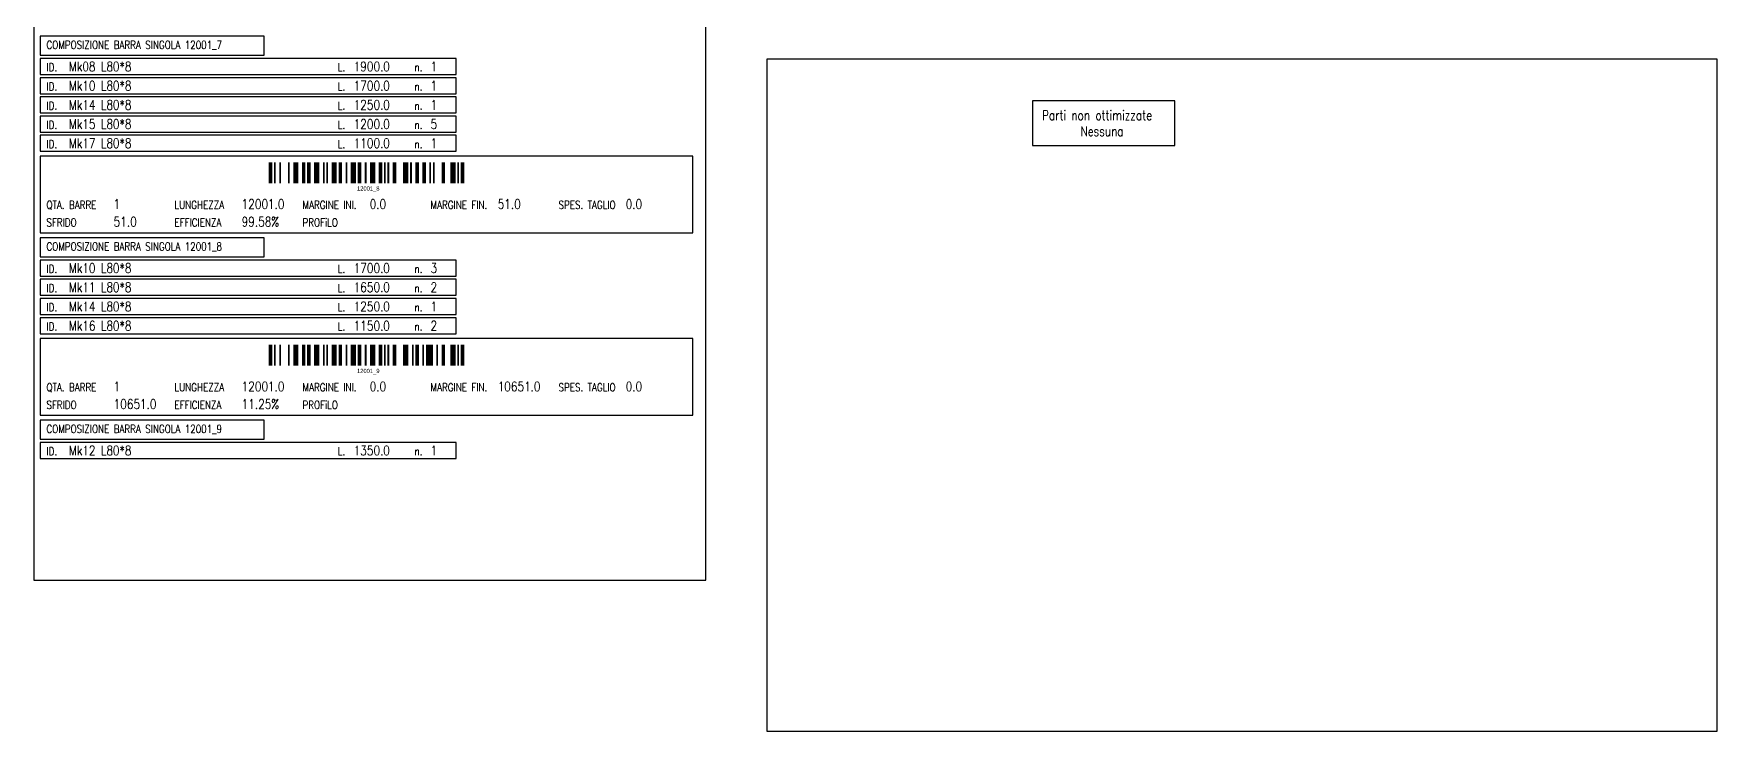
# Model space of a CAD drawing. Header units: millimetres. Extents: x -56 to 421004, y -1 to 91234.
# Drawn here: x 282855 to 313356, y 53453 to 66091 of the extents above; entities that cross this region are included whole.
import ezdxf
from ezdxf.enums import TextEntityAlignment as Align

# ---------------------------------------------------------------- set-up
doc = ezdxf.new("R2010")
doc.units = ezdxf.units.MM
doc.styles.add('EasyCutStyle', font='romans.shx', dxfattribs={"width": 0.8})

# ---------------------------------------------------------------- blocks, each defined once
blk = doc.blocks.new('BARCODE128_12001_8')
at = {"linetype": 'Continuous'}
for points, const_width in [([(1, 0), (1, 12)], 2), ([(3.5, 0), (3.5, 12)], 1), ([(6.5, 0), (6.5, 12)], 1), ([(11.5, 0), (11.5, 12)], 1), ([(15.5, 0), (15.5, 12)], 3), ([(20, 0), (20, 12)], 2), ([(23, 0), (23, 12)], 2), ([(27.5, 0), (27.5, 12)], 3), ([(31.5, 0), (31.5, 12)], 1), ([(33.5, 0), (33.5, 12)], 1), ([(37.5, 0), (37.5, 12)], 3), ([(41, 0), (41, 12)], 2), ([(44.5, 0), (44.5, 12)], 1), ([(48.5, 0), (48.5, 12)], 3), ([(52, 0), (52, 12)], 2), ([(55.5, 0), (55.5, 12)], 1), ([(59.5, 0), (59.5, 12)], 3), ([(64, 0), (64, 12)], 2), ([(66.5, 0), (66.5, 12)], 1), ([(68.5, 0), (68.5, 12)], 1), ([(72, 0), (72, 12)], 2), ([(78.5, 0), (78.5, 12)], 3), ([(81.5, 0), (81.5, 12)], 1), ([(85, 0), (85, 12)], 2), ([(89, 0), (89, 12)], 2), ([(92.5, 0), (92.5, 12)], 1), ([(94.5, 0), (94.5, 12)], 1), ([(100, 0), (100, 12)], 2), ([(105.5, 0), (105.5, 12)], 3), ([(108.5, 0), (108.5, 12)], 1), ([(111, 0), (111, 12)], 2)]:
    blk.add_lwpolyline(points, dxfattribs=dict(at, const_width=const_width))
blk.add_text('12001_8', height=2.4).set_placement((57, -4.2), align=Align.CENTER)
blk = doc.blocks.new('BARCODE128_12001_9')
at = {"linetype": 'Continuous'}
for points, const_width in [([(1, 0), (1, 12)], 2), ([(3.5, 0), (3.5, 12)], 1), ([(6.5, 0), (6.5, 12)], 1), ([(11.5, 0), (11.5, 12)], 1), ([(15.5, 0), (15.5, 12)], 3), ([(20, 0), (20, 12)], 2), ([(23, 0), (23, 12)], 2), ([(27.5, 0), (27.5, 12)], 3), ([(31.5, 0), (31.5, 12)], 1), ([(33.5, 0), (33.5, 12)], 1), ([(37.5, 0), (37.5, 12)], 3), ([(41, 0), (41, 12)], 2), ([(44.5, 0), (44.5, 12)], 1), ([(48.5, 0), (48.5, 12)], 3), ([(52, 0), (52, 12)], 2), ([(55.5, 0), (55.5, 12)], 1), ([(59.5, 0), (59.5, 12)], 3), ([(64, 0), (64, 12)], 2), ([(66.5, 0), (66.5, 12)], 1), ([(68.5, 0), (68.5, 12)], 1), ([(72, 0), (72, 12)], 2), ([(78.5, 0), (78.5, 12)], 3), ([(82.5, 0), (82.5, 12)], 1), ([(85, 0), (85, 12)], 2), ([(88.5, 0), (88.5, 12)], 1), ([(92, 0), (92, 12)], 4), ([(96.5, 0), (96.5, 12)], 1), ([(100, 0), (100, 12)], 2), ([(105.5, 0), (105.5, 12)], 3), ([(108.5, 0), (108.5, 12)], 1), ([(111, 0), (111, 12)], 2)]:
    blk.add_lwpolyline(points, dxfattribs=dict(at, const_width=const_width))
blk.add_text('12001_9', height=2.4).set_placement((57, -4.2), align=Align.CENTER)

msp = doc.modelspace()

# ---------------------------------------------------------------- linework, layer by layer
at = {"color": 5}
for points in [[(282855.31, 56191.58), (295030.22, 56191.58), (295030.22, 73410.39), (282855.31, 73410.39)], [(282971.26, 65699.61), (287029.56, 65699.61), (287029.56, 66047.47), (282971.26, 66047.47)], [(282971.26, 65351.76), (290508.11, 65351.76), (290508.11, 65641.64), (282971.26, 65641.64)], [(296137.32, 53452.63), (313356.13, 53452.63), (313356.13, 65627.55), (296137.32, 65627.55)], [(282971.26, 65003.9), (290508.11, 65003.9), (290508.11, 65293.78), (282971.26, 65293.78)], [(282971.26, 64656.05), (290508.11, 64656.05), (290508.11, 64945.93), (282971.26, 64945.93)], [(282971.26, 64308.19), (290508.11, 64308.19), (290508.11, 64598.07), (282971.26, 64598.07)], [(282971.26, 63960.34), (290508.11, 63960.34), (290508.11, 64250.22), (282971.26, 64250.22)], [(282971.26, 62481.96), (294798.32, 62481.96), (294798.32, 63873.37), (282971.26, 63873.37)], [(282971.26, 62047.14), (287029.56, 62047.14), (287029.56, 62394.99), (282971.26, 62394.99)], [(282971.26, 61699.28), (290508.11, 61699.28), (290508.11, 61989.16), (282971.26, 61989.16)], [(282971.26, 61351.43), (290508.11, 61351.43), (290508.11, 61641.31), (282971.26, 61641.31)], [(282971.26, 61003.57), (290508.11, 61003.57), (290508.11, 61293.45), (282971.26, 61293.45)], [(282971.26, 60655.72), (290508.11, 60655.72), (290508.11, 60945.6), (282971.26, 60945.6)], [(282971.26, 59177.33), (294798.32, 59177.33), (294798.32, 60568.75), (282971.26, 60568.75)], [(282971.26, 58742.52), (287029.56, 58742.52), (287029.56, 59090.37), (282971.26, 59090.37)], [(282971.26, 58394.66), (290508.11, 58394.66), (290508.11, 58684.54), (282971.26, 58684.54)]]:
    msp.add_lwpolyline(points, close=True, dxfattribs=at)

# ---------------------------------------------------------------- block references
at = {"xscale": 31.62316363636637, "yscale": 31.62316363636637, "zscale": 31.62316363636364}
for name, p in [('BARCODE128_12001_8', (287113.89, 63381.11)), ('BARCODE128_12001_9', (287113.89, 60076.49))]:
    msp.add_blockref(name, p, dxfattribs=at)

# ---------------------------------------------------------------- texts
at = {"color": 2, "style": 'EasyCutStyle', "width": 0.8}
for s, p in [('COMPOSIZIONE BARRA SINGOLA 12001_7', (283087.21, 65815.56)), ('COMPOSIZIONE BARRA SINGOLA 12001_8', (283087.21, 62163.09)), ('COMPOSIZIONE BARRA SINGOLA 12001_9', (283087.21, 58858.47))]:
    msp.add_text(s, height=144.9395, dxfattribs=at).set_placement(p)
at = {"color": 3, "style": 'EasyCutStyle', "width": 0.8}
for s, height, p in [('Mk08 L80*8', 173.927, (283493.04, 65409.73)), ('1900.0', 173.927, (288652.89, 65409.73)), ('1', 173.93, (290044.31, 65409.73)), ('Mk10 L80*8', 173.927, (283493.04, 65061.88)), ('1700.0', 173.927, (288652.89, 65061.88)), ('1', 173.93, (290044.31, 65061.88)), ('Mk14 L80*8', 173.927, (283493.04, 64714.02)), ('1250.0', 173.927, (288652.89, 64714.02)), ('1', 173.93, (290044.31, 64714.02)), ('Mk15 L80*8', 173.927, (283493.04, 64366.17)), ('1200.0', 173.927, (288652.89, 64366.17)), ('5', 173.93, (290044.31, 64366.17)), ('Mk17 L80*8', 173.927, (283493.04, 64018.31)), ('1100.0', 173.927, (288652.89, 64018.31)), ('1', 173.93, (290044.31, 64018.31)), ('1', 173.93, (284304.7, 62916.77)), ('12001.0', 173.927, (286623.73, 62916.77)), ('0.0', 173.927, (288942.77, 62916.77)), ('51.0', 173.927, (291261.8, 62916.77)), ('0.0', 173.927, (293580.83, 62916.77)), ('51.0', 173.927, (284304.7, 62597.91)), ('99.58%', 173.927, (286623.73, 62597.91)), ('Mk10 L80*8', 173.927, (283493.04, 61757.26)), ('1700.0', 173.927, (288652.89, 61757.26)), ('3', 173.93, (290044.31, 61757.26)), ('Mk11 L80*8', 173.927, (283493.04, 61409.4)), ('1650.0', 173.927, (288652.89, 61409.4)), ('2', 173.93, (290044.31, 61409.4)), ('Mk14 L80*8', 173.927, (283493.04, 61061.55)), ('1250.0', 173.927, (288652.89, 61061.55)), ('1', 173.93, (290044.31, 61061.55)), ('Mk16 L80*8', 173.927, (283493.04, 60713.69)), ('1150.0', 173.927, (288652.89, 60713.69)), ('2', 173.93, (290044.31, 60713.69)), ('1', 173.93, (284304.7, 59612.15)), ('12001.0', 173.927, (286623.73, 59612.15)), ('0.0', 173.927, (288942.77, 59612.15)), ('10651.0', 173.927, (291261.8, 59612.15)), ('0.0', 173.927, (293580.83, 59612.15)), ('10651.0', 173.927, (284304.7, 59293.29)), ('11.25%', 173.927, (286623.73, 59293.29)), ('Mk12 L80*8', 173.927, (283493.04, 58452.64)), ('1350.0', 173.927, (288652.89, 58452.64)), ('1', 173.93, (290044.31, 58452.64))]:
    msp.add_text(s, height=height, dxfattribs=at).set_placement(p)
at = {"color": 1, "style": 'EasyCutStyle', "width": 0.8}
for s, height, p in [('ID.', 144.94, (283087.21, 65409.73)), ('L.', 144.94, (288363.01, 65409.73)), ('n.', 144.94, (289754.43, 65409.73)), ('ID.', 144.94, (283087.21, 65061.88)), ('L.', 144.94, (288363.01, 65061.88)), ('n.', 144.94, (289754.43, 65061.88)), ('ID.', 144.94, (283087.21, 64714.02)), ('L.', 144.94, (288363.01, 64714.02)), ('n.', 144.94, (289754.43, 64714.02)), ('ID.', 144.94, (283087.21, 64366.17)), ('L.', 144.94, (288363.01, 64366.17)), ('n.', 144.94, (289754.43, 64366.17)), ('ID.', 144.94, (283087.21, 64018.31)), ('L.', 144.94, (288363.01, 64018.31)), ('n.', 144.94, (289754.43, 64018.31)), ('QTA. BARRE', 144.94, (283087.21, 62916.77)), ('LUNGHEZZA', 144.94, (285406.24, 62916.77)), ('MARGINE INI.', 144.9395, (287725.27, 62916.77)), ('MARGINE FIN.', 144.9395, (290044.31, 62916.77)), ('SPES. TAGLIO', 144.9395, (292363.34, 62916.77)), ('SFRIDO', 144.94, (283087.21, 62597.91)), ('EFFICIENZA', 144.94, (285406.24, 62597.91)), ('PROFiLO', 144.94, (287725.27, 62597.91)), ('ID.', 144.94, (283087.21, 61757.26)), ('L.', 144.94, (288363.01, 61757.26)), ('n.', 144.94, (289754.43, 61757.26)), ('ID.', 144.94, (283087.21, 61409.4)), ('L.', 144.94, (288363.01, 61409.4)), ('n.', 144.94, (289754.43, 61409.4)), ('ID.', 144.94, (283087.21, 61061.55)), ('L.', 144.94, (288363.01, 61061.55)), ('n.', 144.94, (289754.43, 61061.55)), ('ID.', 144.94, (283087.21, 60713.69)), ('L.', 144.94, (288363.01, 60713.69)), ('n.', 144.94, (289754.43, 60713.69)), ('QTA. BARRE', 144.94, (283087.21, 59612.15)), ('LUNGHEZZA', 144.94, (285406.24, 59612.15)), ('MARGINE INI.', 144.9395, (287725.27, 59612.15)), ('MARGINE FIN.', 144.9395, (290044.31, 59612.15)), ('SPES. TAGLIO', 144.9395, (292363.34, 59612.15)), ('SFRIDO', 144.94, (283087.21, 59293.29)), ('EFFICIENZA', 144.94, (285406.24, 59293.29)), ('PROFiLO', 144.94, (287725.27, 59293.29)), ('ID.', 144.94, (283087.21, 58452.64)), ('L.', 144.94, (288363.01, 58452.64)), ('n.', 144.94, (289754.43, 58452.64))]:
    msp.add_text(s, height=height, dxfattribs=at).set_placement(p)

# ---------------------------------------------------------------- next in the draw order: texts
at = {"color": 71, "insert": (301123.24, 64699.94), "char_height": 173.9274, "attachment_point": 1, "bg_fill": 3, "box_fill_scale": 1.5, "bg_fill_color": 9, "bg_fill_transparency": 6357114}
msp.add_mtext('{\\Fromans|c0;\\W0.8;\\C2;Parti non ottimizzate^J^I\\C7;Nessuna', dxfattribs=at)

# ---------------------------------------------------------------- next in the draw order: linework, layer by layer
at = {"color": 5}
msp.add_lwpolyline([(300949.31, 64062.2), (303530.06, 64062.2), (303530.06, 64873.86), (300949.31, 64873.86)], close=True, dxfattribs=at)

doc.saveas('drawing.dxf')
